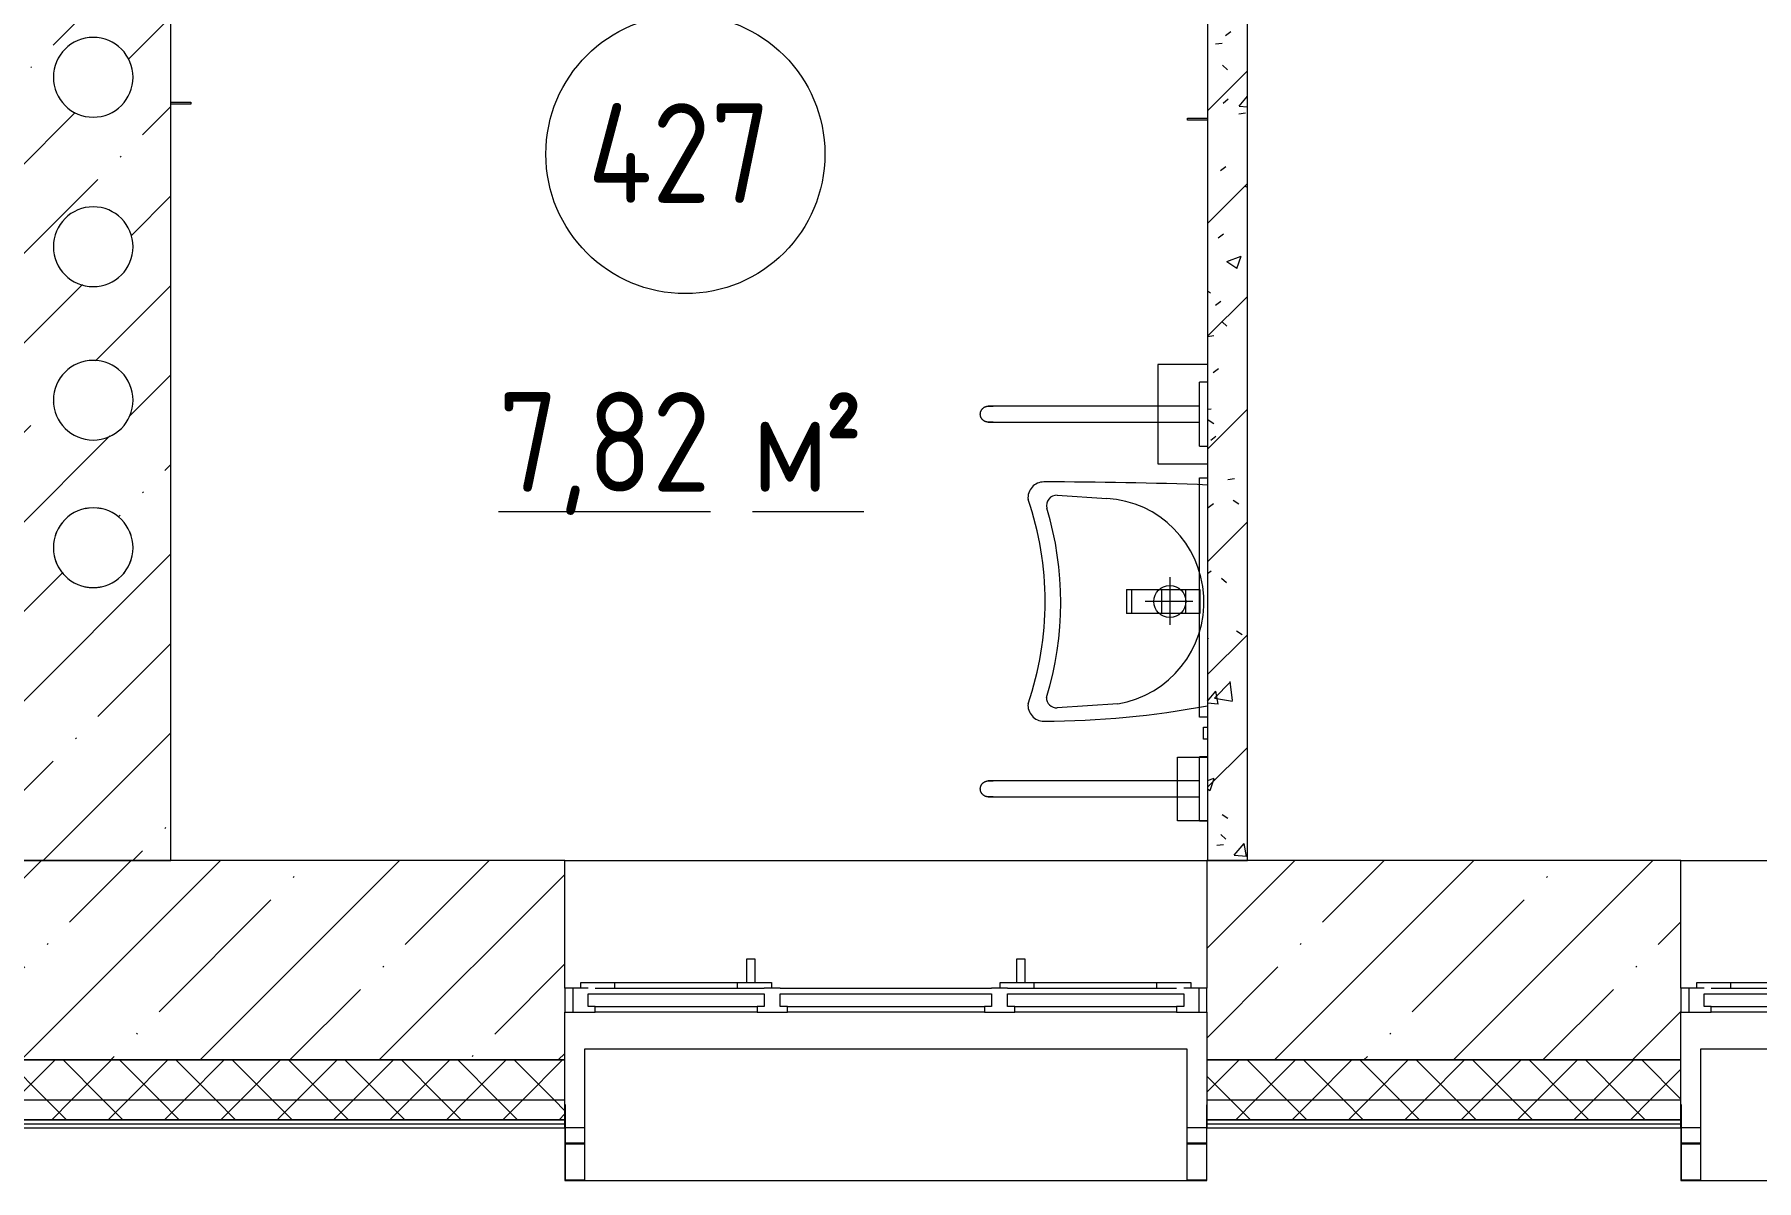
# Model space of a CAD drawing. Header units: millimetres. Extents: x -515342 to 330399, y -224905 to 507333.
# Drawn here: x -285379 to -281060, y 375232 to 378107 of the extents above; entities that cross this region are included whole.
import ezdxf

# ---------------------------------------------------------------- set-up
doc = ezdxf.new("R2010")
doc.units = ezdxf.units.MM
doc.layers.get('0').update_dxf_attribs({"lineweight": 0})
for name, color, linetype, lineweight in [('_ Окна', 7, 'Continuous', 0), ('Витраж', 7, 'Continuous', 0), ('Марки помещений', 7, 'Continuous', 0), ('Оборудование', 7, 'Continuous', 0), ('Окна', 7, 'Continuous', 0), ('Сантехника', 7, 'Continuous', 0), ('Стены внутренние', 7, 'Continuous', 0), ('Стены наружные', 7, 'Continuous', 0), ('Стены несущие', 7, 'Continuous', 0), ('Стены отделка', 7, 'Continuous', 0), ('Стены перегородки', 7, 'Continuous', 0), ('Стены штриховка', 7, 'Continuous', 0)]:
    doc.layers.add(name, color=color, linetype=linetype, lineweight=lineweight)
doc.styles.add('GOST Common_1', font='', dxfattribs={"width": 0.9, "height": 250})
doc.styles.add('GOST Common_2', font='', dxfattribs={"width": 0.9, "height": 250})
doc.styles.get('GOST Common_1').set_extended_font_data('GOST Common')
doc.styles.get('GOST Common_2').set_extended_font_data('GOST Common')
pattern_1 = [(45, (0, 0), (-70.71068, 70.71068), []), (135, (0, 0), (-70.71068, -70.71068), [])]

# ---------------------------------------------------------------- blocks, each defined once
blk = doc.blocks.new('Окно_ПВХ_3Створки_1Фрамуга-верх - АР_Окно_ОП_1820_h_х1570_3ст2фр-в-9695280-О_АР_П_4__10_050_План 4 этажа')
at = {"layer": '_ Окна'}
for p, q in [((-729, 130), (-805, 130)), ((-805, 130), (-805, 70)), ((-785, 70), (-785, 130)), ((-729, 116), (-729, 130)), ((-247, 130), (-323, 130)), ((-323, 130), (-323, 116)), ((-247, 116), (-247, 130)), ((323, 130), (247, 130)), ((247, 130), (247, 116)), ((323, 116), (323, 130)), ((729, 130), (729, 116)), ((805, 130), (729, 130)), ((785, 70), (785, 130)), ((805, 70), (805, 130)), ((-747, 84), (-747, 116)), ((-747, 116), (-729, 116)), ((-323, 116), (-729, 116)), ((-323, 116), (-305, 116)), ((-305, 116), (-305, 84)), ((-265, 84), (-265, 116)), ((-265, 116), (-247, 116)), ((247, 116), (-247, 116)), ((247, 116), (265, 116)), ((265, 116), (265, 84)), ((305, 84), (305, 116)), ((305, 116), (323, 116)), ((729, 116), (323, 116)), ((729, 116), (747, 116)), ((747, 116), (747, 84)), ((-805, 70), (-747, 70)), ((-765, 56), (-765, 70)), ((-680, 56), (-765, 56)), ((-305, 84), (-747, 84)), ((-680, 70), (-680, 56)), ((-372, 70), (-372, 56)), ((-287, 56), (-372, 56)), ((-305, 70), (-265, 70)), ((-287, 70), (-287, 56)), ((265, 84), (-265, 84)), ((265, 70), (305, 70)), ((287, 56), (287, 70)), ((372, 56), (287, 56)), ((747, 84), (305, 84)), ((372, 70), (372, 56)), ((680, 70), (680, 56)), ((765, 56), (680, 56)), ((747, 70), (805, 70)), ((765, 70), (765, 56))]:
    blk.add_line(p, q, dxfattribs=at)
at = {"layer": 'Окна'}
for p, q in [((-729, 130), (-323, 130)), ((-247, 130), (247, 130)), ((323, 130), (729, 130)), ((-305, 70), (-729, 70)), ((-372, 56), (-680, 56)), ((-348.5, -4), (-348.5, 56)), ((-328.5, 56), (-328.5, -4)), ((265, 70), (-265, 70)), ((729, 70), (305, 70)), ((328.5, -4), (328.5, 56)), ((348.5, 56), (348.5, -4)), ((680, 56), (372, 56)), ((-328.5, -4), (-348.5, -4)), ((348.5, -4), (328.5, -4))]:
    blk.add_line(p, q, dxfattribs=at)
blk = doc.blocks.new('Прямоугольный импост - АР_Откос_Металлический_50х330 Белый Правый-9899489-О_АР_П_4__10_050_План 4 этажа')
at = {"layer": 'Витраж'}
for p, q in [((-49, -39), (-1, -39)), ((-1, -40), (-49, -40))]:
    blk.add_line(p, q, dxfattribs=at)
blk = doc.blocks.new('Прямоугольный импост - АР_Откос_Металлический_50х330 Коричневый Правый-9899914-О_АР_П_4__10_050_План 4 этажа')
at = {"layer": 'Витраж'}
for p, q in [((-49, -39), (-1, -39)), ((-1, -40), (-49, -40))]:
    blk.add_line(p, q, dxfattribs=at)
blk = doc.blocks.new('Прямоугольный импост - АР_Откос_Металлический_50х330 Коричневый Левый-9899768-О_АР_П_4__10_050_План 4 этажа')
at = {"layer": 'Витраж'}
for p, q in [((-1, -39), (-49, -39)), ((-49, -40), (-1, -40))]:
    blk.add_line(p, q, dxfattribs=at)
blk = doc.blocks.new('Прямоугольный импост - АР_Откос_Металлический_50х330 Коричневый Левый-9899770-О_АР_П_4__10_050_План 4 этажа')
at = {"layer": 'Витраж'}
for p, q in [((31672.6, 2502.4), (30162.6, 2502.4)), ((30162.6, 2172.4), (31672.6, 2172.4))]:
    blk.add_line(p, q, dxfattribs=at)
blk = doc.blocks.new('Прямоугольный импост - АР_Откос_Металлический_50х330 Коричневый Правый-V7-О_АР_П_4__10_050_План 4 этажа')
at = {"layer": 'Витраж', "lineweight": 18}
for p, q in [((-50, -40), (-50, 290)), ((-50, 290), (-49, 290)), ((-49, 290), (-49, -39)), ((-1, -39), (-1, 150)), ((-1, 150), (0, 150)), ((0, 150), (0, -40)), ((0, -40), (-50, -40)), ((-49, -39), (-1, -39))]:
    blk.add_line(p, q, dxfattribs=at)
blk = doc.blocks.new('Прямоугольный импост - АР_Откос_Металлический_50х330 Белый Левый-9898756-О_АР_П_4__10_050_План 4 этажа')
at = {"layer": 'Витраж'}
for p, q in [((34436.9, 2502.5), (32926.9, 2502.5)), ((32926.9, 2172.5), (34436.9, 2172.5))]:
    blk.add_line(p, q, dxfattribs=at)
blk = doc.blocks.new('Прямоугольный импост - АР_Откос_Металлический_50х330 Белый Правый-V9-О_АР_П_4__10_050_План 4 этажа')
at = {"layer": 'Витраж', "lineweight": 18}
for p, q in [((-50, -40), (-50, 290)), ((-50, 290), (-49, 290)), ((-49, 290), (-49, -39)), ((-1, -39), (-1, 150)), ((-1, 150), (0, 150)), ((0, 150), (0, -40)), ((0, -40), (-50, -40)), ((-49, -39), (-1, -39))]:
    blk.add_line(p, q, dxfattribs=at)
blk = doc.blocks.new('Прямоугольный импост - АР_Откос_Металлический_50х330 Белый Левый-V10-О_АР_П_4__10_050_План 4 этажа')
at = {"layer": 'Витраж', "lineweight": 18}
for p, q in [((-50, 290), (-50, -40)), ((-49, 290), (-50, 290)), ((-49, -39), (-49, 290)), ((0, 150), (-1, 150)), ((-1, 150), (-1, -39)), ((0, -40), (0, 150)), ((-50, -40), (0, -40)), ((-1, -39), (-49, -39))]:
    blk.add_line(p, q, dxfattribs=at)
blk = doc.blocks.new('СД_Люблино_Фасады_rvt-1-О_АР_П_4__10_050_План 4 этажа')
at = {"layer": 'Стены внутренние'}
h = blk.add_hatch(dxfattribs=at)
h.set_pattern_fill('FP_1', color=256, style=0, pattern_type=2)
h.set_pattern_definition([(45, (0, 0), (-224.5064, 224.5064), []), (45, (224.5, 0), (-224.5064, 224.5064), [396.875, -79.375, 3.353, -76.022])])
h.paths.add_polyline_path([(101935, -300), (101935, 200), (97625.8, 200), (97625.8, -300), (101082.3, -300)])
h.paths.add_polyline_path([(95973.3, -300), (96015.8, -300), (96015.8, 200), (94822.5, 200), (94822.5, -300), (94951.5, -300)])
h.paths.add_polyline_path([(93212.5, -300), (93212.5, 200), (92023.2, 200), (92023.2, -300), (92907.9, -300)])
h.paths.add_polyline_path([(90353.4, -300), (90413.2, -300), (90413.2, 200), (88050, 200), (88050, -300), (89842.5, -300)])
h.paths.add_polyline_path([(86266.2, -300), (86440, -300), (86440, 200), (85825, 200), (85825, -300)])
at = {"layer": 'Стены наружные'}
h = blk.add_hatch(dxfattribs=at)
h.set_pattern_fill('FP_2', color=256, style=0, pattern_type=2)
h.set_pattern_definition(pattern_1)
h.paths.add_polyline_path([(101935, -400), (101935, -300), (97625.8, -300), (97625.8, -400), (101082.3, -400)])
h.paths.add_polyline_path([(95973.3, -400), (96015.8, -400), (96015.8, -300), (94822.5, -300), (94822.5, -400), (94951.5, -400)])
h.paths.add_polyline_path([(92907.9, -400), (93212.5, -400), (93212.5, -300), (92023.2, -300), (92023.2, -400), (92397, -400)])
h.paths.add_polyline_path([(89842.5, -400), (90413.2, -400), (90413.2, -300), (88050, -300), (88050, -400), (88820.7, -400)])
h.paths.add_polyline_path([(86440, -400), (86440, -300), (85225, -300), (85225, -400), (86266.2, -400)])
h = blk.add_hatch(dxfattribs=at)
h.set_pattern_fill('FP_2', color=256, style=0, pattern_type=2)
h.set_pattern_definition(pattern_1)
h.paths.add_polyline_path([(102035, -450), (102035, -400), (97625.8, -400), (97625.8, -450), (101935, -450)])
h.paths.add_polyline_path([(95973.3, -450), (96015.8, -450), (96015.8, -400), (94822.5, -400), (94822.5, -450), (94951.5, -450)])
h.paths.add_polyline_path([(92907.9, -450), (93212.5, -450), (93212.5, -400), (92023.2, -400), (92023.2, -450), (92397, -450)])
h.paths.add_polyline_path([(90353.4, -450), (90413.2, -450), (90413.2, -400), (88050, -400), (88050, -450), (89842.5, -450)])
h.paths.add_polyline_path([(86440, -450), (86440, -400), (85175, -400), (85175, -450), (86266.2, -450)])
at = {"layer": 'Стены внутренние'}
for p, q in [((90413.2, 200), (92023.2, 200)), ((93212.5, 200), (94822.5, 200)), ((90462.2, -470), (90414.2, -470)), ((92022.2, -470), (91974.2, -470)), ((93261.5, -470), (93213.5, -470))]:
    blk.add_line(p, q, dxfattribs=at)
at = {"layer": 'Стены несущие'}
for p, q in [((90413.2, 200), (88050, 200)), ((90413.2, -120), (90413.2, 200)), ((93212.5, 200), (92023.2, 200)), ((92023.2, 200), (92023.2, -120)), ((93212.5, -120), (93212.5, 200)), ((90413.2, -300), (90413.2, -180)), ((92023.2, -180), (92023.2, -300)), ((93212.5, -300), (93212.5, -180)), ((88050, -300), (90413.2, -300)), ((90413.2, -300), (88050, -300)), ((92023.2, -300), (93212.5, -300)), ((93212.5, -300), (92023.2, -300))]:
    blk.add_line(p, q, dxfattribs=at)
at = {"layer": 'Стены отделка', "lineweight": 9}
for p, q in [((90413.2, -400), (90413.2, -300)), ((92023.2, -300), (92023.2, -400)), ((93212.5, -400), (93212.5, -300)), ((90413.2, -450), (90413.2, -400)), ((92023.2, -400), (92023.2, -450)), ((93212.5, -450), (93212.5, -400)), ((88050, -470), (90413.2, -470)), ((90413.2, -460), (90413.2, -450)), ((90413.2, -470), (90413.2, -460)), ((92023.2, -450), (92023.2, -460)), ((92023.2, -460), (92023.2, -470)), ((92023.2, -470), (93212.5, -470)), ((93212.5, -460), (93212.5, -450)), ((93212.5, -470), (93212.5, -460))]:
    blk.add_line(p, q, dxfattribs=at)
at = {"layer": 'Стены штриховка'}
for p, q in [((88050, -400), (90413.2, -400)), ((92023.2, -400), (93212.5, -400)), ((88050, -450), (90413.2, -450)), ((90413.2, -450), (88050, -450)), ((88050, -460), (90413.2, -460)), ((92023.2, -450), (93212.5, -450)), ((93212.5, -450), (92023.2, -450)), ((92023.2, -460), (93212.5, -460))]:
    blk.add_line(p, q, dxfattribs=at)
at = {"layer": 'Витраж', "lineweight": 9, "extrusion": (0, 0, -1)}
for name, p in [('Прямоугольный импост - АР_Откос_Металлический_50х330 Белый Правый-V9-О_АР_П_4__10_050_План 4 этажа', (-90413.2, -562.5)), ('Прямоугольный импост - АР_Откос_Металлический_50х330 Коричневый Правый-V7-О_АР_П_4__10_050_План 4 этажа', (-93212.5, -562.5)), ('Прямоугольный импост - АР_Откос_Металлический_50х330 Коричневый Правый-9899914-О_АР_П_4__10_050_План 4 этажа', (-90413.2, -470)), ('Прямоугольный импост - АР_Откос_Металлический_50х330 Белый Правый-9899489-О_АР_П_4__10_050_План 4 этажа', (-93212.5, -470))]:
    blk.add_blockref(name, p, dxfattribs=at)
at = {"layer": 'Витраж', "lineweight": 9}
for name, p in [('Прямоугольный импост - АР_Откос_Металлический_50х330 Белый Левый-9898756-О_АР_П_4__10_050_План 4 этажа', (57536.3, -2775)), ('Прямоугольный импост - АР_Откос_Металлический_50х330 Белый Левый-V10-О_АР_П_4__10_050_План 4 этажа', (92023.2, -562.5)), ('Прямоугольный импост - АР_Откос_Металлический_50х330 Коричневый Левый-9899770-О_АР_П_4__10_050_План 4 этажа', (63100, -2774.9)), ('Прямоугольный импост - АР_Откос_Металлический_50х330 Коричневый Левый-9899768-О_АР_П_4__10_050_План 4 этажа', (92023.2, -470))]:
    blk.add_blockref(name, p, dxfattribs=at)
at = {"layer": 'Окна', "lineweight": 9, "rotation": 180}
for p in [(91218.2, -50), (94017.5, -50)]:
    blk.add_blockref('Окно_ПВХ_3Створки_1Фрамуга-верх - АР_Окно_ОП_1820_h_х1570_3ст2фр-в-9695280-О_АР_П_4__10_050_План 4 этажа', p, dxfattribs=at)
blk = doc.blocks.new('Раковина для МГН 600х450 - Раковина для МГН 600х450-10138457-О_АР_П_4__10_050_План 4 этажа')
at = {"layer": 'Сантехника'}
for p, q in [((-30, -56.2), (-30, -20)), ((-30, -20), (30, -20)), ((0, -37.3), (0, -157.3)), ((30, -20), (30, -56.2)), ((-30, -116.2), (-30, -56.2)), ((-30, -56.2), (30, -56.2)), ((30, -56.2), (30, -116.2)), ((-61.5, -95), (58.5, -95)), ((-30, -191.2), (-30, -116.2)), ((-30, -116.2), (30, -116.2)), ((30, -116.2), (30, -191.2)), ((-30, -203.7), (-30, -191.2)), ((-30, -191.2), (30, -191.2)), ((-30, -203.7), (30, -203.7)), ((30, -191.2), (30, -203.7)), ((-266.6, -377.9), (-258.8, -253.2)), ((257, -225.9), (266.6, -377.9))]:
    blk.add_line(p, q, dxfattribs=at)
blk.add_circle((0, -95), 40, dxfattribs=at)
for centre, radius, start, end in [((10581.6, -411), 10881.6, 177.83789, 180), ((0.7, -269.5), 260, 9.6656, 176.4059), ((-1895.6, -411), 2195.6, 0, 10.7764), ((-241.6, -379.4), 25, 176.4059, 286.6852), ((1.4, -1190.1), 821.3, 73.0663, 106.6852), ((241.6, -379.4), 25, 267.5878, 3.5941), ((-260, -411), 40, 180, 275.3659), ((0, -1190.1), 782.4, 70.8821, 109.1179), ((260, -411), 40, 264.6341, 360)]:
    blk.add_arc(centre, radius, start, end, dxfattribs=at)
blk = doc.blocks.new('Опорный поручень - Опорный поручень для раковины-8747147-О_АР_П_4__10_050_План 4 этажа')
at = {"layer": 'Оборудование'}
for p, q in [((9625, 1494.9), (9605, 1494.9)), ((9625, 1494.9), (9625, 1334.9)), ((10065, 1434.9), (9625, 1434.9)), ((9625, 1394.9), (10065, 1394.9)), ((9605, 1334.9), (9625, 1334.9))]:
    blk.add_line(p, q, dxfattribs=at)
at = {"layer": 'Оборудование', "flags": 128}
for points in [[(10155, 1434.9), (10154.9, 1434.9), (10154.7, 1434.9), (10154.4, 1434.9), (10153.9, 1434.9), (10153.2, 1434.9), (10152.4, 1434.9), (10151.5, 1434.9), (10150.4, 1434.9), (10149.2, 1434.9), (10147.9, 1434.9), (10146.4, 1434.9), (10144.8, 1434.9), (10143.1, 1434.9), (10141.3, 1434.9), (10139.3, 1434.9), (10137.2, 1434.9), (10135, 1434.9), (10132.7, 1434.9), (10130.2, 1434.9), (10127.7, 1434.9), (10125.1, 1434.9), (10122.3, 1434.9), (10119.5, 1434.9), (10116.6, 1434.9), (10113.6, 1434.9), (10110.6, 1434.9), (10107.4, 1434.9), (10104.2, 1434.9), (10100.9, 1434.9), (10097.6, 1434.9), (10094.2, 1434.9), (10090.8, 1434.9), (10087.3, 1434.9), (10083.8, 1434.9), (10080.3, 1434.9), (10076.7, 1434.9), (10073.2, 1434.9), (10069.6, 1434.9), (10066, 1434.9), (10065, 1434.9)], [(10142.6, 1434.9), (10144.4, 1434.9), (10146, 1434.9), (10147.5, 1434.9), (10148.9, 1434.9), (10150.1, 1434.9), (10151.2, 1434.9), (10152.2, 1434.9), (10153, 1434.9), (10153.7, 1434.9), (10154.2, 1434.9), (10154.6, 1434.9), (10154.9, 1434.9), (10155, 1434.9), (10155, 1434.9)], [(10155, 1434.9), (10155.8, 1434.9), (10156.6, 1434.9), (10157.4, 1434.8), (10158.2, 1434.7), (10159, 1434.5), (10159.8, 1434.4), (10160.5, 1434.2), (10161.3, 1433.9), (10162, 1433.7), (10162.8, 1433.4), (10163.5, 1433), (10164.2, 1432.7), (10164.9, 1432.3), (10165.6, 1431.9), (10166.3, 1431.4), (10166.9, 1431), (10167.6, 1430.5), (10168.2, 1430), (10168.8, 1429.4), (10169.3, 1428.9), (10169.9, 1428.3), (10170.4, 1427.7), (10170.9, 1427.1), (10171.4, 1426.4), (10171.8, 1425.7), (10172.2, 1425.1), (10172.6, 1424.4), (10173, 1423.7), (10173.3, 1422.9), (10173.6, 1422.2), (10173.9, 1421.4), (10174.2, 1420.7), (10174.4, 1419.9), (10174.6, 1419.1), (10174.7, 1418.3), (10174.8, 1417.5), (10174.9, 1416.8), (10175, 1416), (10175, 1415.2), (10175, 1414.9)], [(10065, 1394.9), (10068.6, 1394.9), (10072.2, 1394.9), (10075.8, 1394.9), (10079.3, 1394.9), (10082.9, 1394.9), (10086.4, 1394.9), (10089.9, 1394.9), (10093.3, 1394.9), (10096.7, 1394.9), (10100, 1394.9), (10103.3, 1394.9), (10106.6, 1394.9), (10109.7, 1394.9), (10112.8, 1394.9), (10115.8, 1394.9), (10118.7, 1394.9), (10121.6, 1394.9), (10124.3, 1394.9), (10127, 1394.9), (10129.6, 1394.9), (10132, 1394.9), (10134.4, 1394.9), (10136.6, 1394.9), (10138.7, 1394.9), (10140.7, 1394.9), (10142.6, 1394.9), (10144.4, 1394.9), (10146, 1394.9), (10147.5, 1394.9), (10148.9, 1394.9), (10150.1, 1394.9), (10151.2, 1394.9), (10152.2, 1394.9), (10153, 1394.9), (10153.7, 1394.9), (10154.2, 1394.9), (10154.6, 1394.9), (10154.9, 1394.9), (10155, 1394.9), (10155, 1394.9)], [(10155, 1394.9), (10154.9, 1394.9), (10154.7, 1394.9), (10154.4, 1394.9), (10153.9, 1394.9), (10153.2, 1394.9), (10152.4, 1394.9), (10151.5, 1394.9), (10150.4, 1394.9), (10149.2, 1394.9), (10147.9, 1394.9), (10146.4, 1394.9), (10144.8, 1394.9), (10143.1, 1394.9)], [(10175, 1414.9), (10175, 1414.1), (10174.9, 1413.3), (10174.9, 1412.5), (10174.7, 1411.8), (10174.6, 1411), (10174.4, 1410.2), (10174.2, 1409.4), (10174, 1408.6), (10173.7, 1407.9), (10173.4, 1407.2), (10173.1, 1406.4), (10172.7, 1405.7), (10172.4, 1405), (10171.9, 1404.3), (10171.5, 1403.6), (10171, 1403), (10170.6, 1402.4), (10170, 1401.8), (10169.5, 1401.2), (10168.9, 1400.6), (10168.3, 1400), (10167.7, 1399.5), (10167.1, 1399), (10166.5, 1398.6), (10165.8, 1398.1), (10165.1, 1397.7), (10164.4, 1397.3), (10163.7, 1396.9), (10163, 1396.6), (10162.2, 1396.3), (10161.5, 1396), (10160.7, 1395.8), (10160, 1395.6), (10159.2, 1395.4), (10158.4, 1395.2), (10157.6, 1395.1), (10156.8, 1395), (10156, 1395), (10155.2, 1394.9), (10155, 1394.9)]]:
    blk.add_lwpolyline(points, dxfattribs=at)
blk = doc.blocks.new('2D_МГН_Санузел_Аксессуары - АР_Сантехнические приборы_Бесконтактная сушилка для рук-10688766-О_АР_П_4__10_050_План 4 этажа')
at = {"layer": 'Сантехника'}
for p, q in [((-234.1, 175), (-234.1, 50)), ((15.9, 175), (-234.1, 175)), ((15.9, 50), (15.9, 175))]:
    blk.add_line(p, q, dxfattribs=at)
blk = doc.blocks.new('2D_МГН_Санузел_Аксессуары - АР_Сантехнические приборы_Бесконтактный сенсорный дозатор для мыла-10688754-О_АР_П_4__10_050_План 4 этажа')
at = {"layer": 'Сантехника'}
for p, q in [((-189.1, 50), (-189.1, 125)), ((-189.1, 125), (-29.1, 125)), ((-29.1, 125), (-29.1, 50))]:
    blk.add_line(p, q, dxfattribs=at)
blk = doc.blocks.new('2D_МГН_Санузел_Аксессуары - АР_Сантехнические приборы_Зеркало поворотное-10688752-О_АР_П_4__10_050_План 4 этажа')
at = {"layer": 'Сантехника'}
for p, q in [((-409.1, 50), (-409.1, 70)), ((-409.1, 70), (190.9, 70)), ((190.9, 70), (190.9, 50))]:
    blk.add_line(p, q, dxfattribs=at)
blk = doc.blocks.new('2D_МГН_Санузел_Аксессуары - АР_Сантехнические приборы_Комплект 2-10688748-О_АР_П_4__10_050_План 4 этажа')
at = {"layer": 'Сантехника'}
for p, q in [((-124.1, 50), (-124.1, 60)), ((-124.1, 60), (-94.1, 60)), ((-94.1, 60), (-94.1, 50))]:
    blk.add_line(p, q, dxfattribs=at)
blk = doc.blocks.new('2D_МГН_Санузел_Аксессуары - АР_Сантехнические приборы_Универсальный травмобезопасный держатель _крючок для костылей_-10688767-О_АР_П_4__10_050_План 4 этажа')
at = {"layer": 'Сантехника'}
for p, q in [((-111.6, 50), (-111.6, 100)), ((-111.6, 100), (-106.6, 100)), ((-106.6, 100), (-106.6, 50))]:
    blk.add_line(p, q, dxfattribs=at)
blk = doc.blocks.new('2D_МГН_Санузел_Аксессуары - АР_Сантехнические приборы_Универсальный травмобезопасный держатель _крючок_-10688750-О_АР_П_4__10_050_План 4 этажа')
at = {"layer": 'Сантехника'}
for p, q in [((-111.6, 195), (-111.6, 245)), ((-111.6, 245), (-106.6, 245)), ((-106.6, 245), (-106.6, 195))]:
    blk.add_line(p, q, dxfattribs=at)
blk = doc.blocks.new('ASVP_Марка_Помещение_ДваЗначения - Номер Площадь-685795-О_АР_П_4__10_050_План 4 этажа')
at = {"layer": 'Марки помещений'}
blk.add_circle((0, 0), 3.5, dxfattribs=at)

msp = doc.modelspace()

# ---------------------------------------------------------------- hatches: boundary and pattern name
at = {"layer": 'Стены внутренние'}
h = msp.add_hatch(dxfattribs=at)
h.set_pattern_fill('FP_1', color=256, style=0, pattern_type=2)
h.set_pattern_definition([(45, (-374461.9, 375834.5), (-224.5064, 224.5064), []), (45, (-374237.38, 375834.5), (-224.5064, 224.5064), [396.875, -79.375, 3.353, -76.022])])
h.paths.add_polyline_path([(-285036.8897, 376034.4886), (-285036.8897, 382039.4886), (-285426.8897, 382039.4886), (-285426.8897, 376034.4886)])
h.paths.add_polyline_path([(-285249.2545, 376721.0078), (-285281.8897, 376732.886), (-285308.4942, 376755.2098), (-285325.859, 376785.2865), (-285331.8897, 376819.4886), (-285325.859, 376853.6906), (-285308.4942, 376883.7673), (-285281.8897, 376906.0911), (-285249.2545, 376917.9693), (-285214.5249, 376917.9693), (-285181.8897, 376906.0911), (-285155.2853, 376883.7673), (-285137.9205, 376853.6906), (-285131.8897, 376819.4886), (-285137.9205, 376785.2865), (-285155.2853, 376755.2098), (-285181.8897, 376732.886), (-285214.5249, 376721.0078)])
h.paths.add_polyline_path([(-285249.2545, 377091.0078), (-285281.8897, 377102.886), (-285308.4942, 377125.2098), (-285325.859, 377155.2865), (-285331.8897, 377189.4886), (-285325.859, 377223.6906), (-285308.4942, 377253.7673), (-285281.8897, 377276.0911), (-285249.2545, 377287.9693), (-285214.5249, 377287.9693), (-285181.8897, 377276.0911), (-285155.2853, 377253.7673), (-285137.9205, 377223.6906), (-285131.8897, 377189.4886), (-285137.9205, 377155.2865), (-285155.2853, 377125.2098), (-285181.8897, 377102.886), (-285214.5249, 377091.0078)])
h.paths.add_polyline_path([(-285214.5249, 377476.0078), (-285249.2545, 377476.0078), (-285281.8897, 377487.886), (-285308.4942, 377510.2098), (-285325.859, 377540.2865), (-285331.8897, 377574.4886), (-285325.859, 377608.6906), (-285308.4942, 377638.7673), (-285281.8897, 377661.0911), (-285249.2545, 377672.9693), (-285214.5249, 377672.9693), (-285181.8897, 377661.0911), (-285155.2853, 377638.7673), (-285137.9205, 377608.6906), (-285131.8897, 377574.4886), (-285137.9205, 377540.2865), (-285155.2853, 377510.2098), (-285181.8897, 377487.886)])
h.paths.add_polyline_path([(-285249.2545, 377901.0078), (-285281.8897, 377912.886), (-285308.4942, 377935.2098), (-285325.859, 377965.2865), (-285331.8897, 377999.4886), (-285325.859, 378033.6906), (-285308.4942, 378063.7673), (-285281.8897, 378086.0911), (-285249.2545, 378097.9693), (-285214.5249, 378097.9693), (-285181.8897, 378086.0911), (-285155.2853, 378063.7673), (-285137.9205, 378033.6906), (-285131.8897, 377999.4886), (-285137.9205, 377965.2865), (-285155.2853, 377935.2098), (-285181.8897, 377912.886), (-285214.5249, 377901.0078)])
h.paths.add_polyline_path([(-285214.5249, 378286.0078), (-285249.2545, 378286.0078), (-285281.8897, 378297.886), (-285308.4942, 378320.2098), (-285325.859, 378350.2865), (-285331.8897, 378384.4886), (-285325.859, 378418.6906), (-285308.4942, 378448.7673), (-285281.8897, 378471.0911), (-285249.2545, 378482.9693), (-285214.5249, 378482.9693), (-285181.8897, 378471.0911), (-285155.2853, 378448.7673), (-285137.9205, 378418.6906), (-285131.8897, 378384.4886), (-285137.9205, 378350.2865), (-285155.2853, 378320.2098), (-285181.8897, 378297.886)])
h.paths.add_polyline_path([(-285249.2545, 379100.8217), (-285281.8897, 379112.7), (-285308.4942, 379135.0237), (-285325.859, 379165.1005), (-285331.8897, 379199.3025), (-285325.859, 379233.5045), (-285308.4942, 379263.5813), (-285281.8897, 379285.905), (-285249.2545, 379297.7833), (-285214.5249, 379297.7833), (-285181.8897, 379285.905), (-285155.2853, 379263.5813), (-285137.9205, 379233.5045), (-285131.8897, 379199.3025), (-285137.9205, 379165.1005), (-285155.2853, 379135.0237), (-285181.8897, 379112.7), (-285214.5249, 379100.8217)])
h.paths.add_polyline_path([(-285249.2545, 379478.1194), (-285281.8897, 379489.9976), (-285308.4942, 379512.3214), (-285325.859, 379542.3982), (-285331.8897, 379576.6002), (-285325.859, 379610.8022), (-285308.4942, 379640.8789), (-285281.8897, 379663.2027), (-285249.2545, 379675.081), (-285214.5249, 379675.081), (-285181.8897, 379663.2027), (-285155.2853, 379640.8789), (-285137.9205, 379610.8022), (-285131.8897, 379576.6002), (-285137.9205, 379542.3982), (-285155.2853, 379512.3214), (-285181.8897, 379489.9976), (-285214.5249, 379478.1194)])
h.paths.add_polyline_path([(-285249.2545, 379861.0078), (-285281.8897, 379872.886), (-285308.4942, 379895.2098), (-285325.859, 379925.2865), (-285331.8897, 379959.4886), (-285325.859, 379993.6906), (-285308.4942, 380023.7673), (-285281.8897, 380046.0911), (-285249.2545, 380057.9693), (-285214.5249, 380057.9693), (-285181.8897, 380046.0911), (-285155.2853, 380023.7673), (-285137.9205, 379993.6906), (-285131.8897, 379959.4886), (-285137.9205, 379925.2865), (-285155.2853, 379895.2098), (-285181.8897, 379872.886), (-285214.5249, 379861.0078)])
h.paths.add_polyline_path([(-285214.5249, 380286.0078), (-285249.2545, 380286.0078), (-285281.8897, 380297.886), (-285308.4942, 380320.2098), (-285325.859, 380350.2865), (-285331.8897, 380384.4886), (-285325.859, 380418.6906), (-285308.4942, 380448.7673), (-285281.8897, 380471.0911), (-285249.2545, 380482.9693), (-285214.5249, 380482.9693), (-285181.8897, 380471.0911), (-285155.2853, 380448.7673), (-285137.9205, 380418.6906), (-285131.8897, 380384.4886), (-285137.9205, 380350.2865), (-285155.2853, 380320.2098), (-285181.8897, 380297.886)])
h.paths.add_polyline_path([(-285214.5249, 380641.0078), (-285249.2545, 380641.0078), (-285281.8897, 380652.886), (-285308.4942, 380675.2098), (-285325.859, 380705.2865), (-285331.8897, 380739.4886), (-285325.859, 380773.6906), (-285308.4942, 380803.7673), (-285281.8897, 380826.0911), (-285249.2545, 380837.9693), (-285214.5249, 380837.9693), (-285181.8897, 380826.0911), (-285155.2853, 380803.7673), (-285137.9205, 380773.6906), (-285131.8897, 380739.4886), (-285137.9205, 380705.2865), (-285155.2853, 380675.2098), (-285181.8897, 380652.886)])
h.paths.add_polyline_path([(-285249.2545, 381096.0078), (-285281.8897, 381107.886), (-285308.4942, 381130.2098), (-285325.859, 381160.2865), (-285331.8897, 381194.4886), (-285325.859, 381228.6906), (-285308.4942, 381258.7673), (-285281.8897, 381281.0911), (-285249.2545, 381292.9693), (-285214.5249, 381292.9693), (-285181.8897, 381281.0911), (-285155.2853, 381258.7673), (-285137.9205, 381228.6906), (-285131.8897, 381194.4886), (-285137.9205, 381160.2865), (-285155.2853, 381130.2098), (-285181.8897, 381107.886), (-285214.5249, 381096.0078)])
h.paths.add_polyline_path([(-285214.5249, 381481.0078), (-285249.2545, 381481.0078), (-285281.8897, 381492.886), (-285308.4942, 381515.2098), (-285325.859, 381545.2865), (-285331.8897, 381579.4886), (-285325.859, 381613.6906), (-285308.4942, 381643.7673), (-285281.8897, 381666.0911), (-285249.2545, 381677.9693), (-285214.5249, 381677.9693), (-285181.8897, 381666.0911), (-285154.8295, 381642.978), (-285137.9205, 381613.6906), (-285131.8897, 381579.4886), (-285137.9205, 381545.2865), (-285155.2853, 381515.2098), (-285181.8897, 381492.886)])
h.paths.add_polyline_path([(-285214.5249, 381796.9885), (-285249.2545, 381796.9885), (-285281.8897, 381808.8668), (-285308.4942, 381831.1905), (-285325.859, 381861.2673), (-285331.8897, 381895.4693), (-285325.859, 381929.6713), (-285308.4942, 381959.7481), (-285281.8897, 381982.0718), (-285249.2545, 381993.9501), (-285214.5249, 381993.9501), (-285181.8897, 381982.0718), (-285155.2853, 381959.7481), (-285137.9205, 381929.6713), (-285131.8897, 381895.4693), (-285137.9205, 381861.2673), (-285155.2853, 381831.1905), (-285181.8897, 381808.8668)])
h = msp.add_hatch(dxfattribs=at)
h.set_pattern_fill('FP_3', color=256, style=0, pattern_type=2)
h.set_pattern_definition([(45, (-374461.89, 375834.49), (-141.42136, 141.42136), [])])
h.paths.add_polyline_path([(-282336.8897, 376034.4886), (-282336.8897, 379139.4886), (-282436.8897, 379139.4886), (-282436.8897, 376034.4886)])
h.paths.add_polyline_path([(-282336.8897, 379239.4886), (-282336.8897, 382039.4886), (-282436.8897, 382039.4886), (-282436.8897, 379239.4886)])
h = msp.add_hatch(dxfattribs=at)
h.set_pattern_fill('FP_4', color=256, style=0, pattern_type=2)
h.set_pattern_definition([(50, (-374461.9, 375834.5), (364.3679, -31.8783), [38.1, -419.1]), (355, (-374461.9, 375834.5), (-70.4859, 382.1133), [30.48, -335.28]), (100.451, (-374431.53, 375831.83), (293.885, 350.2334), [32.38, -356.18]), (46.184, (-374461.9, 375936.1), (542.1585, -84.0858), [57.15, -628.65]), (96.636, (-374416.7, 375929.1), (474.805, 494.8554), [48.57, -534.27]), (351.184, (-374461.9, 375936.1), (474.8102, 494.85), [45.72, -502.92]), (21, (-374411.1, 375910.7), (303.2285, -204.5305), [38.1, -419.1]), (326, (-374411.1, 375910.7), (123.6039, 368.376), [30.48, -335.28]), (71.451, (-374385.82, 375893.64), (426.8341, 163.8427), [32.38, -356.18]), (37.5, (-374461.89, 375834.49), (6.17665, 169.11015), [16.764, -314.452, 16.764, -323.596, -336.55]), (37.5, (-374461.89, 375834.49), (6.17665, 169.11015), [-671.576, 16.764, -319.786]), (7.5, (-374461.89, 375834.49), (133.63888, 200.3615), [16.764, -177.292, 16.764, -306.832, -128.27]), (7.5, (-374461.89, 375834.49), (133.63888, 200.3615), [-517.652, 16.764, -111.506]), (327.5, (-374575.17, 375834.49), (271.18182, -11.45836), [16.764, -110.236, 16.764, -379.476, -525.78]), (327.5, (-374575.17, 375834.49), (271.18182, -11.45836), [-523.24, 16.764, -509.016]), (317.5, (-374625.97, 375834.5), (296.2585, 50.85285), [16.764, -148.336, 16.764, -246.38, -373.38]), (317.5, (-374625.97, 375834.5), (296.2585, 50.85285), [-428.244, 16.764, -356.616])])
h.paths.add_polyline_path([(-282336.8897, 376034.4886), (-282336.8897, 379139.4886), (-282436.8897, 379139.4886), (-282436.8897, 376034.4886)])
h.paths.add_polyline_path([(-282336.8897, 379239.4886), (-282336.8897, 382039.4886), (-282436.8897, 382039.4886), (-282436.8897, 379239.4886)])

# ---------------------------------------------------------------- linework, layer by layer
for start, end in [(138.0229716, 143.3121282), (96.6878718, 101.9770284), (78.0229716, 83.3121282), (36.6878718, 41.9770284), (156.6878718, 161.9770284), (18.0229716, 23.3121282), (198.0229716, 203.3121282), (216.6878718, 221.9770284), (318.0229716, 323.3121282), (336.6878718, 341.9770284), (258.0229716, 263.3121282), (276.6878718, 281.9770284)]:
    msp.add_arc((-285231.8897, 376819.4886), 100, start, end, dxfattribs=at)
at = {"layer": 'Стены несущие'}
for p, q in [((-285036.8897, 376034.4886), (-285036.8897, 379139.4886)), ((-285426.8897, 376034.4886), (-285036.8897, 376034.4886))]:
    msp.add_line(p, q, dxfattribs=at)
for centre, start, end in [((-285231.8897, 377999.4886), 0, 180), ((-285231.8897, 377999.4886), 180, 0), ((-285231.8897, 377574.4886), 0, 180), ((-285231.8897, 377574.4886), 180, 0), ((-285231.8897, 377189.4886), 0, 180), ((-285231.8897, 377189.4886), 180, 0), ((-285231.8897, 376819.4886), 0, 180), ((-285231.8897, 376819.4886), 180, 0)]:
    msp.add_arc(centre, 100, start, end, dxfattribs=at)
at = {"layer": 'Стены перегородки'}
for p, q in [((-282436.8897, 379139.4886), (-282436.8897, 376034.4886)), ((-282336.8897, 376034.4886), (-282336.8897, 379139.4886)), ((-282436.8897, 376034.4886), (-282336.8897, 376034.4886))]:
    msp.add_line(p, q, dxfattribs=at)

# ---------------------------------------------------------------- block references
msp.add_blockref('СД_Люблино_Фасады_rvt-1-О_АР_П_4__10_050_План 4 этажа', (-374461.8897, 375834.4886))
at = {"layer": 'Марки помещений', "xscale": 99.99999999999993, "yscale": 99.99999999999993, "zscale": 99.99999999999993}
msp.add_blockref('ASVP_Марка_Помещение_ДваЗначения - Номер Площадь-685795-О_АР_П_4__10_050_План 4 этажа', (-283746.6222, 377806.7523), dxfattribs=at)
at = {"layer": 'Оборудование', "rotation": 180}
for p in [(-272831.8897, 378569.3687), (-272831.8897, 377629.4286)]:
    msp.add_blockref('Опорный поручень - Опорный поручень для раковины-8747147-О_АР_П_4__10_050_План 4 этажа', p, dxfattribs=at)
at = {"layer": 'Сантехника'}
for name, p, rotation in [('2D_МГН_Санузел_Аксессуары - АР_Сантехнические приборы_Универсальный травмобезопасный держатель _крючок_-10688750-О_АР_П_4__10_050_План 4 этажа', (-285231.8897, 377825.414), 269.9999999999997), ('2D_МГН_Санузел_Аксессуары - АР_Сантехнические приборы_Универсальный травмобезопасный держатель _крючок для костылей_-10688767-О_АР_П_4__10_050_План 4 этажа', (-282386.8897, 378003.5632), 89.99999999999991), ('2D_МГН_Санузел_Аксессуары - АР_Сантехнические приборы_Бесконтактная сушилка для рук-10688766-О_АР_П_4__10_050_План 4 этажа', (-282386.8897, 377263.5632), 89.99999999999991), ('Раковина для МГН 600х450 - Раковина для МГН 600х450-10138457-О_АР_П_4__10_050_План 4 этажа', (-282436.3897, 376684.4886), 269.9999999999995), ('2D_МГН_Санузел_Аксессуары - АР_Сантехнические приборы_Зеркало поворотное-10688752-О_АР_П_4__10_050_План 4 этажа', (-282386.8897, 376803.5632), 89.99999999999991), ('2D_МГН_Санузел_Аксессуары - АР_Сантехнические приборы_Комплект 2-10688748-О_АР_П_4__10_050_План 4 этажа', (-282386.8897, 376463.5632), 89.99999999999991), ('2D_МГН_Санузел_Аксессуары - АР_Сантехнические приборы_Бесконтактный сенсорный дозатор для мыла-10688754-О_АР_П_4__10_050_План 4 этажа', (-282386.8897, 376323.5632), 89.99999999999991)]:
    msp.add_blockref(name, p, dxfattribs=dict(at, rotation=rotation))

# ---------------------------------------------------------------- texts
at = {"layer": 'Марки помещений', "char_height": 250, "attachment_point": 1}
for s, insert, width, style in [('427', (-283991.4295, 377934.4774), 606.07575, 'GOST Common_1'), ('\\L7,82 ', (-284215.5157, 377209.9469), 772.025062, 'GOST Common_1'), ('\\L\\fGOST Common|b0|i0|c238|p34|;\\W.9;\\L²', (-283399.9376, 377209.9469), 165.949312, 'GOST Common_2'), ('\\L\\fGOST Common|b0|i0|c204|p34|;\\W.9;\\Lм', (-283578.5313, 377209.9469), 216.455625, 'GOST Common_1')]:
    msp.add_mtext(s, dxfattribs=dict(at, insert=insert, width=width, style=style))

doc.saveas('drawing.dxf')
